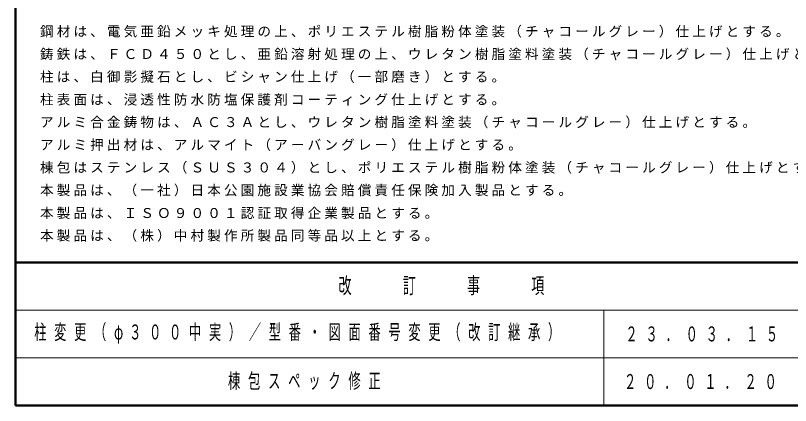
# Model space of a CAD drawing. Units: millimetres on the paper, scale 1:50. Extents: x -365 to 10, y -38 to 257.
# Drawn here: x -365 to -251, y 0 to 57.3 of the extents above; entities that cross this region are included whole.
import ezdxf

# ---------------------------------------------------------------- set-up
doc = ezdxf.new("R2010")
doc.units = ezdxf.units.MM
doc.layers.add('LY_1', color=7, linetype='Continuous', lineweight=13)
doc.layers.add('LY_2', color=7, linetype='Continuous', lineweight=13)
doc.styles.add('ＭＳ ゴシック', font='')
doc.styles.get('ＭＳ ゴシック').set_extended_font_data('MS Gothic')

msp = doc.modelspace()

# ---------------------------------------------------------------- linework, layer by layer
at = {"layer": 'LY_2', "lineweight": 50}
for p, q in [((-365, 257), (-365, 0)), ((-365, 21), (0, 21)), ((-365, 0), (0, 0))]:
    msp.add_line(p, q, dxfattribs=at)
at = {"layer": 'LY_2'}
for p, q in [((-365, 14), (-238.5, 14)), ((-278.5, 14), (-278.5, 0)), ((-365, 7), (-238.5, 7))]:
    msp.add_line(p, q, dxfattribs=at)

# ---------------------------------------------------------------- texts
at = {"layer": 'LY_1', "style": 'ＭＳ ゴシック'}
for s, insert, char_height, attachment_point in [('\\T1.23;鋼材は、電気亜鉛メッキ処理の上、ポリエステル樹脂粉体塗装（チャコールグレー）仕上げとする。', (-361.396, 54.051), 1.466, 7), ('\\T1.23;鋳鉄は、ＦＣＤ４５０とし、亜鉛溶射処理の上、ウレタン樹脂塗料塗装（チャコールグレー）仕上げとする。', (-361.396, 50.717), 1.466, 7), ('\\T1.23;柱は、白御影擬石とし、ビシャン仕上げ（一部磨き）とする。', (-361.396, 47.384), 1.466, 7), ('\\T1.23;柱表面は、浸透性防水防塩保護剤コーティング仕上げとする。', (-361.396, 44.051), 1.466, 7), ('\\T1.23;アルミ合金鋳物は、ＡＣ３Ａとし、ウレタン樹脂塗料塗装（チャコールグレー）仕上げとする。', (-361.396, 40.717), 1.466, 7), ('\\T1.23;アルミ押出材は、アルマイト（アーバングレー）仕上げとする。', (-361.396, 37.384), 1.466, 7), ('\\T1.23;棟包はステンレス（ＳＵＳ３０４）とし、ポリエステル樹脂粉体塗装（チャコールグレー）仕上げとする。', (-361.396, 34.051), 1.466, 7), ('\\T1.23;本製品は、（一社）日本公園施設業協会賠償責任保険加入製品とする。', (-361.396, 30.717), 1.466, 7), ('\\T1.23;本製品は、ＩＳＯ９００１認証取得企業製品とする。', (-361.396, 27.384), 1.466, 7), ('\\T1.23;本製品は、（株）中村製作所製品同等品以上とする。', (-361.396, 24.051), 1.466, 7), ('\\T1.63;\\W0.6;柱変更（φ３００中実）／型番・図面番号変更（改訂継承）', (-362.25, 10.5), 2.199, 4), ('\\T1.64;\\W0.6;２３．０３．１５', (-263.5, 10.5), 2.199, 5), ('\\T1.64;\\W0.6;棟包スペック修正', (-333.75, 3.5), 2.199, 4), ('\\T1.64;\\W0.6;２０．０１．２０', (-275.5, 3.5), 2.199, 4)]:
    msp.add_mtext(s, dxfattribs=dict(at, insert=insert, char_height=char_height, attachment_point=attachment_point))
at = {"layer": 'LY_2', "color": 4, "insert": (-301.75, 17.5), "char_height": 2.346, "attachment_point": 5, "style": 'ＭＳ ゴシック'}
msp.add_mtext('\\T1.64;\\W0.6;改\u3000\u3000訂\u3000\u3000事\u3000\u3000項', dxfattribs=at)

doc.saveas('drawing.dxf')
